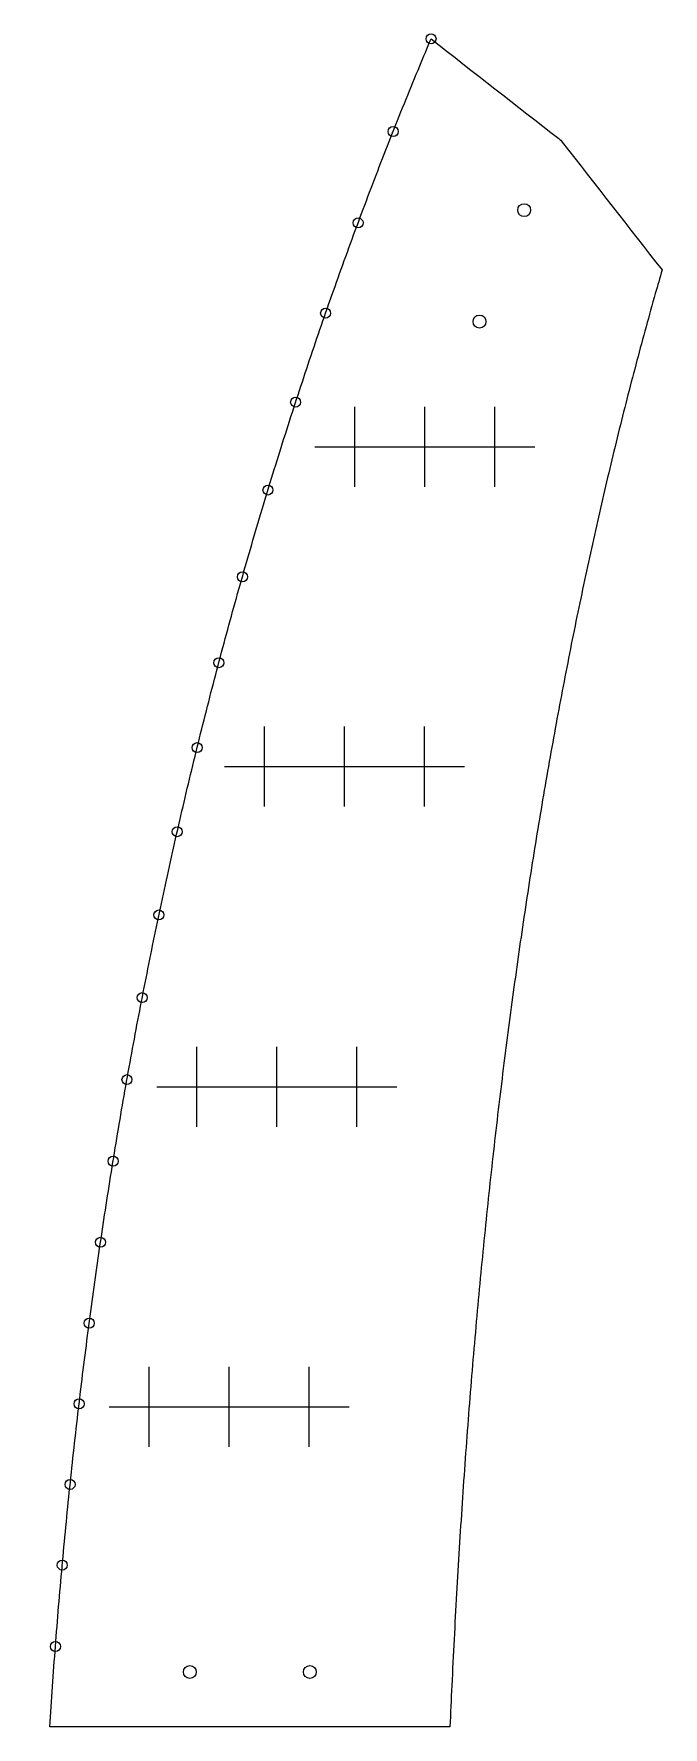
# Model space of a CAD drawing. Header units: inches. Extents: x -1683 to 11264, y -1696 to 865.
# Drawn here: x 1446.1 to 1477.5, y 91.2 to 175.8 of the extents above; entities that cross this region are included whole.
import ezdxf

# ---------------------------------------------------------------- set-up
doc = ezdxf.new("R2010")
doc.units = ezdxf.units.IN
doc.header["$MEASUREMENT"] = 0
doc.header["$PDMODE"] = 2
doc.header["$PDSIZE"] = 2
doc.layers.add('Drilling', color=3, linetype='Continuous', lineweight=13)
doc.layers.add('OLD1', color=1, linetype='Continuous')

# ---------------------------------------------------------------- blocks, each defined once
blk = doc.blocks.new('*U222')
at = {"layer": 'Drilling'}
blk.add_point((0, 0), dxfattribs=at)
blk = doc.blocks.new('*U223')
at = {"layer": 'Drilling', "color": 0, "linetype": 'ByBlock', "lineweight": -2, "transparency": 16777216}
for p in [(0, 0), (4, 0), (8, 0)]:
    blk.add_blockref('*U222', p, dxfattribs=at)
blk = doc.blocks.new('*U224')
at = {"layer": 'Drilling'}
blk.add_point((0, 0), dxfattribs=at)
blk = doc.blocks.new('*U225')
at = {"layer": 'Drilling', "color": 0, "linetype": 'ByBlock', "lineweight": -2, "transparency": 16777216}
for p in [(0, 0), (4, 0), (8, 0)]:
    blk.add_blockref('*U224', p, dxfattribs=at)
blk = doc.blocks.new('*U226')
at = {"layer": 'Drilling'}
blk.add_point((0, 0), dxfattribs=at)
blk = doc.blocks.new('*U227')
at = {"layer": 'Drilling', "color": 0, "linetype": 'ByBlock', "lineweight": -2, "transparency": 16777216}
for p in [(0, 0), (4, 0), (8, 0)]:
    blk.add_blockref('*U226', p, dxfattribs=at)
blk = doc.blocks.new('*U228')
at = {"layer": 'Drilling'}
blk.add_point((0, 0), dxfattribs=at)
blk = doc.blocks.new('*U229')
at = {"layer": 'Drilling', "color": 0, "linetype": 'ByBlock', "lineweight": -2, "transparency": 16777216}
for p in [(0, 0), (3.5, 0), (7, 0)]:
    blk.add_blockref('*U228', p, dxfattribs=at)

msp = doc.modelspace()

# ---------------------------------------------------------------- linework, layer by layer
msp.add_open_spline([(1466.8719, 91.21999), (1466.90242, 91.91142), (1466.93294, 92.60285), (1466.96346, 93.29428), (1467.00119, 94.06289), (1467.03891, 94.83151), (1467.07664, 95.60012), (1467.11788, 96.36253), (1467.15912, 97.12494), (1467.20037, 97.88734), (1467.24513, 98.64354), (1467.28989, 99.39974), (1467.33465, 100.15593), (1467.38292, 100.90592), (1467.43119, 101.6559), (1467.47947, 102.40589), (1467.53126, 103.14966), (1467.58304, 103.89342), (1467.63483, 104.63719), (1467.69012, 105.37474), (1467.74542, 106.1123), (1467.80071, 106.84985), (1467.85952, 107.58118), (1467.91832, 108.31251), (1467.97712, 109.04384), (1468.03942, 109.76895), (1468.10173, 110.49405), (1468.16403, 111.21916), (1468.22984, 111.93804), (1468.29564, 112.65692), (1468.36145, 113.3758), (1468.43075, 114.08846), (1468.50005, 114.80111), (1468.56935, 115.51376), (1468.64215, 116.22018), (1468.71494, 116.9266), (1468.78774, 117.63302), (1468.86402, 118.33321), (1468.94031, 119.0334), (1469.01659, 119.73358), (1469.09637, 120.42753), (1469.17614, 121.12148), (1469.25591, 121.81543), (1469.33917, 122.50314), (1469.42242, 123.19085), (1469.50567, 123.87856), (1469.59241, 124.56003), (1469.67914, 125.2415), (1469.76588, 125.92296), (1469.85608, 126.59819), (1469.94629, 127.27341), (1470.0365, 127.94863), (1470.13018, 128.6176), (1470.22386, 129.28658), (1470.31754, 129.95555), (1470.41468, 130.61827), (1470.51183, 131.28099), (1470.60898, 131.94372), (1470.70958, 132.60019), (1470.81019, 133.25665), (1470.9108, 133.91312), (1471.01486, 134.56334), (1471.11893, 135.21355), (1471.22299, 135.86376), (1471.33051, 136.50771), (1471.43803, 137.15167), (1471.54555, 137.79562), (1471.65651, 138.43331), (1471.76748, 139.071), (1471.87844, 139.70869), (1471.99285, 140.34012), (1472.10726, 140.97155), (1472.22166, 141.60298), (1472.33951, 142.22814), (1472.45735, 142.8533), (1472.5752, 143.47846), (1472.69647, 144.09735), (1472.81775, 144.71624), (1472.93902, 145.33513), (1473.06373, 145.94775), (1473.18843, 146.56036), (1473.31313, 147.17298), (1473.44125, 147.77933), (1473.56937, 148.38567), (1473.69749, 148.99202), (1473.82903, 149.59208), (1473.96056, 150.19215), (1474.0921, 150.79222), (1474.22704, 151.38601), (1474.36198, 151.9798), (1474.49693, 152.57359), (1474.63527, 153.16109), (1474.77361, 153.7486), (1474.91196, 154.33611), (1475.0537, 154.91734), (1475.19543, 155.49856), (1475.33717, 156.07979), (1475.4823, 156.65473), (1475.62742, 157.22967), (1475.77255, 157.80461), (1475.92105, 158.37326), (1476.06956, 158.94192), (1476.21807, 159.51057), (1476.36994, 160.07294), (1476.52182, 160.63531), (1476.6737, 161.19768), (1476.82894, 161.75375), (1476.98419, 162.30983), (1477.13943, 162.86591), (1477.25209, 163.25645), (1477.36475, 163.64698), (1477.47741, 164.03752), (1475.81497, 166.16782), (1474.15253, 168.29812), (1472.49008, 170.42842), (1472.43987, 170.49276), (1472.38129, 170.55135), (1472.31695, 170.60156), (1470.18664, 172.264), (1468.05634, 173.92645), (1465.92604, 175.58889), (1465.73786, 175.13987), (1465.54967, 174.69086), (1465.36149, 174.24185), (1465.13278, 173.68361), (1464.90407, 173.12538), (1464.67535, 172.56714), (1464.45081, 172.00633), (1464.22627, 171.44551), (1464.00172, 170.8847), (1463.78135, 170.3213), (1463.56097, 169.75791), (1463.34059, 169.19452), (1463.12438, 168.62855), (1462.90818, 168.06257), (1462.69197, 167.4966), (1462.47992, 166.92805), (1462.26788, 166.3595), (1462.05584, 165.79095), (1461.84797, 165.21981), (1461.64009, 164.64868), (1461.43222, 164.07755), (1461.22851, 163.50384), (1461.0248, 162.93013), (1460.8211, 162.35642), (1460.62156, 161.78013), (1460.42202, 161.20384), (1460.22248, 160.62755), (1460.0271, 160.04869), (1459.83173, 159.46982), (1459.63636, 158.89095), (1459.44515, 158.3095), (1459.25395, 157.72805), (1459.06274, 157.14661), (1458.87571, 156.56258), (1458.68867, 155.97855), (1458.50163, 155.39453), (1458.31876, 154.80792), (1458.13589, 154.22132), (1457.95302, 153.63471), (1457.77432, 153.04552), (1457.59561, 152.45634), (1457.41691, 151.86715), (1457.24238, 151.27539), (1457.06784, 150.68363), (1456.8933, 150.09186), (1456.72294, 149.49752), (1456.55257, 148.90318), (1456.3822, 148.30883), (1456.216, 147.71191), (1456.0498, 147.11499), (1455.8836, 146.51806), (1455.72156, 145.91856), (1455.55953, 145.31906), (1455.3975, 144.71956), (1455.23963, 144.11748), (1455.08176, 143.5154), (1454.9239, 142.91332), (1454.7702, 142.30866), (1454.6165, 141.704), (1454.4628, 141.09934), (1454.31327, 140.4921), (1454.16374, 139.88486), (1454.0142, 139.27762), (1453.86884, 138.6678), (1453.72348, 138.05798), (1453.57811, 137.44816), (1453.43691, 136.83577), (1453.29572, 136.22337), (1453.15452, 135.61097), (1453.01749, 134.996), (1452.88046, 134.38102), (1452.74343, 133.76604), (1452.61057, 133.14849), (1452.47771, 132.53093), (1452.34485, 131.91337), (1452.21615, 131.29324), (1452.08746, 130.6731), (1451.95876, 130.05297), (1451.83423, 129.43025), (1451.70971, 128.80754), (1451.58518, 128.18483), (1451.46482, 127.55953), (1451.34446, 126.93424), (1451.2241, 126.30895), (1451.10791, 125.68107), (1450.99171, 125.0532), (1450.87552, 124.42533), (1450.76349, 123.79488), (1450.65147, 123.16443), (1450.53944, 122.53397), (1450.43159, 121.90094), (1450.32373, 121.26791), (1450.21587, 120.63488), (1450.11218, 119.99927), (1450.00849, 119.36366), (1449.9048, 118.72805), (1449.80527, 118.08986), (1449.70575, 117.45167), (1449.60623, 116.81348), (1449.51087, 116.17272), (1449.41551, 115.53195), (1449.32016, 114.89118), (1449.22897, 114.24783), (1449.13778, 113.60448), (1449.04659, 112.96114), (1448.95957, 112.31521), (1448.87255, 111.66928), (1448.78553, 111.02336), (1448.70267, 110.37485), (1448.61982, 109.72634), (1448.53697, 109.07784), (1448.45828, 108.42675), (1448.37959, 107.77567), (1448.3009, 107.12458), (1448.22639, 106.47092), (1448.15187, 105.81726), (1448.07735, 105.16359), (1448.00699, 104.50735), (1447.93664, 103.8511), (1447.86629, 103.19486), (1447.80011, 102.53604), (1447.73392, 101.87722), (1447.66774, 101.21839), (1447.60572, 100.55699), (1447.5437, 99.89559), (1447.48168, 99.23419), (1447.42383, 98.57021), (1447.36598, 97.90623), (1447.30813, 97.24225), (1447.25445, 96.57569), (1447.20077, 95.90913), (1447.14709, 95.24257), (1447.09757, 94.57343), (1447.04806, 93.90429), (1446.99854, 93.23515), (1446.95319, 92.56343), (1446.90785, 91.89171), (1446.8625, 91.21999), (1453.5323, 91.21999), (1460.2021, 91.21999), (1466.8719, 91.21999)], degree=3, knots=[0, 0, 0, 0, 1, 1, 1, 2, 2, 2, 3, 3, 3, 4, 4, 4, 5, 5, 5, 6, 6, 6, 7, 7, 7, 8, 8, 8, 9, 9, 9, 10, 10, 10, 11, 11, 11, 12, 12, 12, 13, 13, 13, 14, 14, 14, 15, 15, 15, 16, 16, 16, 17, 17, 17, 18, 18, 18, 19, 19, 19, 20, 20, 20, 21, 21, 21, 22, 22, 22, 23, 23, 23, 24, 24, 24, 25, 25, 25, 26, 26, 26, 27, 27, 27, 28, 28, 28, 29, 29, 29, 30, 30, 30, 31, 31, 31, 32, 32, 32, 33, 33, 33, 34, 34, 34, 35, 35, 35, 36, 36, 36, 37, 37, 37, 38, 38, 38, 38.24485637, 38.24485637, 38.24485637, 39.24485637, 39.24485637, 39.24485637, 40.24485637, 40.24485637, 40.24485637, 41.24485637, 41.24485637, 41.24485637, 42.24485637, 42.24485637, 42.24485637, 43.24485637, 43.24485637, 43.24485637, 44.24485637, 44.24485637, 44.24485637, 45.24485637, 45.24485637, 45.24485637, 46.24485637, 46.24485637, 46.24485637, 47.24485637, 47.24485637, 47.24485637, 48.24485637, 48.24485637, 48.24485637, 49.24485637, 49.24485637, 49.24485637, 50.24485637, 50.24485637, 50.24485637, 51.24485637, 51.24485637, 51.24485637, 52.24485637, 52.24485637, 52.24485637, 53.24485637, 53.24485637, 53.24485637, 54.24485637, 54.24485637, 54.24485637, 55.24485637, 55.24485637, 55.24485637, 56.24485637, 56.24485637, 56.24485637, 57.24485637, 57.24485637, 57.24485637, 58.24485637, 58.24485637, 58.24485637, 59.24485637, 59.24485637, 59.24485637, 60.24485637, 60.24485637, 60.24485637, 61.24485637, 61.24485637, 61.24485637, 62.24485637, 62.24485637, 62.24485637, 63.24485637, 63.24485637, 63.24485637, 64.24485637, 64.24485637, 64.24485637, 65.24485637, 65.24485637, 65.24485637, 66.24485637, 66.24485637, 66.24485637, 67.24485637, 67.24485637, 67.24485637, 68.24485637, 68.24485637, 68.24485637, 69.24485637, 69.24485637, 69.24485637, 70.24485637, 70.24485637, 70.24485637, 71.24485637, 71.24485637, 71.24485637, 72.24485637, 72.24485637, 72.24485637, 73.24485637, 73.24485637, 73.24485637, 74.24485637, 74.24485637, 74.24485637, 75.24485637, 75.24485637, 75.24485637, 76.24485637, 76.24485637, 76.24485637, 77.24485637, 77.24485637, 77.24485637, 78.24485637, 78.24485637, 78.24485637, 79.24485637, 79.24485637, 79.24485637, 80.24485637, 80.24485637, 80.24485637, 81.24485637, 81.24485637, 81.24485637, 82.24485637, 82.24485637, 82.24485637, 83.24485637, 83.24485637, 83.24485637, 84.24485637, 84.24485637, 84.24485637, 85.24485637, 85.24485637, 85.24485637, 86.24485637, 86.24485637, 86.24485637, 86.24485637])
at = {"layer": 'Drilling'}
for centre in [(1470.58417, 167.02913), (1468.34907, 161.46098), (1453.8672, 93.96999), (1459.8672, 93.96999)]:
    msp.add_circle(centre, 0.3225, dxfattribs=at)
at = {"layer": 'OLD1'}
for centre in [(1465.92604, 175.58889), (1464.03209, 170.96055), (1462.27996, 166.39188), (1460.65764, 161.88434), (1459.15762, 157.43513), (1457.773, 153.04118), (1456.49459, 148.70092), (1455.31646, 144.4105), (1454.23297, 140.16601), (1453.23609, 135.96474), (1452.3217, 131.80184), (1451.48653, 127.67234), (1450.72399, 123.57256), (1450.03033, 119.49754), (1449.40216, 115.44221), (1448.83645, 111.40134), (1448.33051, 107.36957), (1447.882, 103.34136), (1447.48889, 99.31101), (1447.14709, 95.24257)]:
    msp.add_circle(centre, 0.25, dxfattribs=at)

# ---------------------------------------------------------------- block references
at = {"layer": 'Drilling'}
for name, p in [('*U229', (1462.11542, 155.20305)), ('*U227', (1457.60457, 139.21999)), ('*U225', (1454.21617, 123.21999)), ('*U223', (1451.8379, 107.21999))]:
    msp.add_blockref(name, p, dxfattribs=at)

doc.saveas('drawing.dxf')
